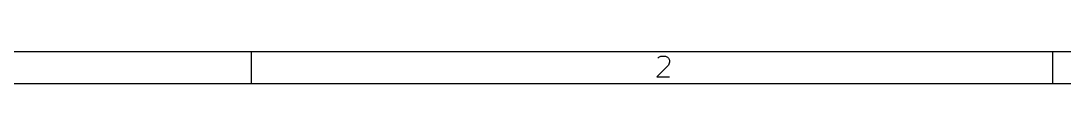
# Model space of a CAD drawing. Header units: millimetres. Extents: x 10 to 287, y -200 to -10.
# Drawn here: x 45.6 to 110.7, y -12 to -10 of the extents above; entities that cross this region are included whole.
import ezdxf

# ---------------------------------------------------------------- set-up
doc = ezdxf.new("R2010")
doc.units = ezdxf.units.MM
doc.layers.add('RED', color=14, linetype='CONTINUOUS')

msp = doc.modelspace()

# ---------------------------------------------------------------- linework, layer by layer
at = {"layer": 'RED', "linetype": 'CONTINUOUS'}
for p, q in [((10, -10), (287.0022, -10)), ((60, -12), (60, -10)), ((85.3462, -10.4175), (85.4081, -10.3556)), ((85.4081, -10.3556), (85.5319, -10.2937)), ((85.5319, -10.2937), (85.8414, -10.2937)), ((85.8414, -10.2937), (85.9652, -10.3556)), ((85.9652, -10.3556), (86.0271, -10.4175)), ((110, -12), (110, -10)), ((86.0271, -10.8508), (85.2843, -11.5937)), ((86.0271, -10.4175), (86.089, -10.5413)), ((86.089, -10.6651), (86.0271, -10.8508)), ((86.089, -10.5413), (86.089, -10.6651)), ((85.2843, -11.5937), (86.089, -11.5937)), ((12, -12), (285.0022, -12))]:
    msp.add_line(p, q, dxfattribs=at)

doc.saveas('drawing.dxf')
